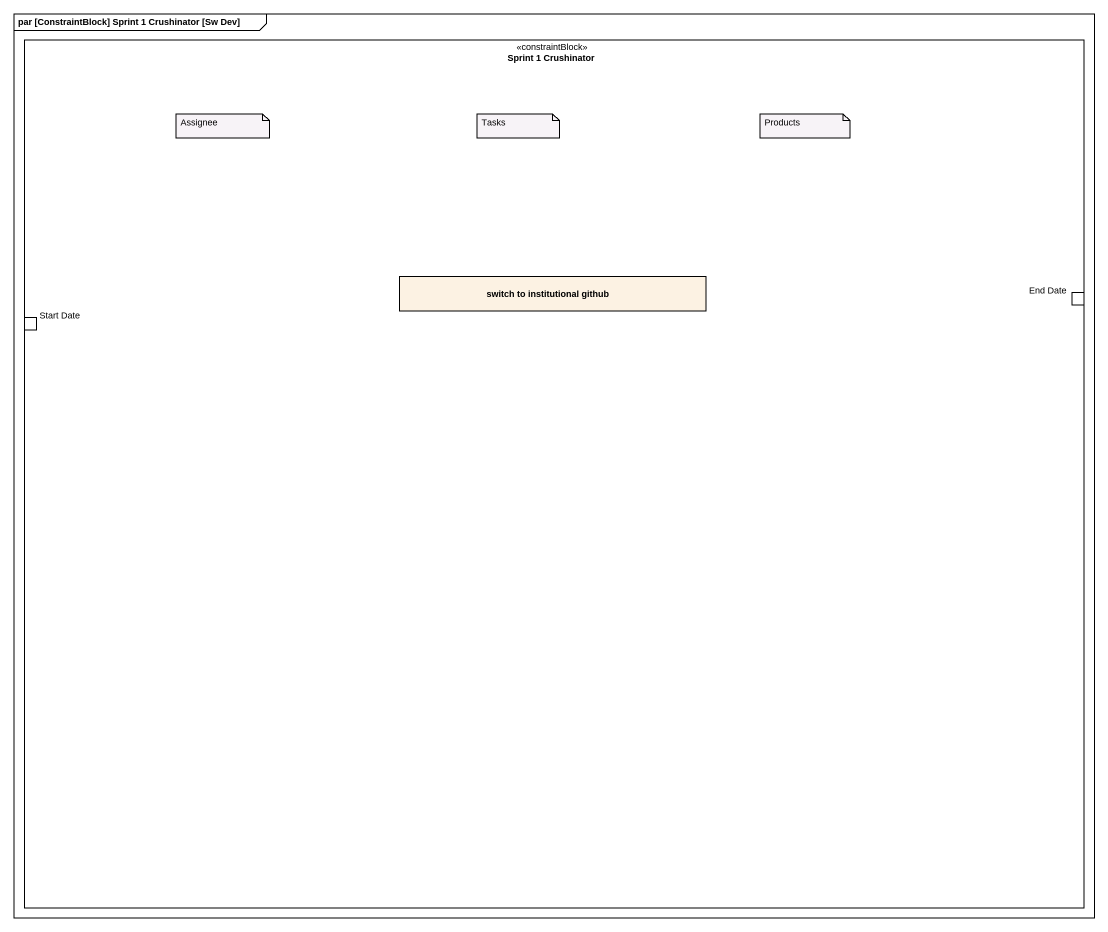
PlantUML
@startuml
mainframe par [ConstraintBlock] Sprint 1 Crushinator [Sw Dev]
rectangle "Sprint 1 Crushinator" as Sprint_1_Crushinator <<constraintBlock>> {
  rectangle "switch to institutional github" as switch_to_institutional
  port "Start Date" as Start_Date
  port "End Date" as End_Date
}
note as N1
  Assignee
end note
note as N2
  Tasks
end note
note as N3
  Products
end note
@enduml
